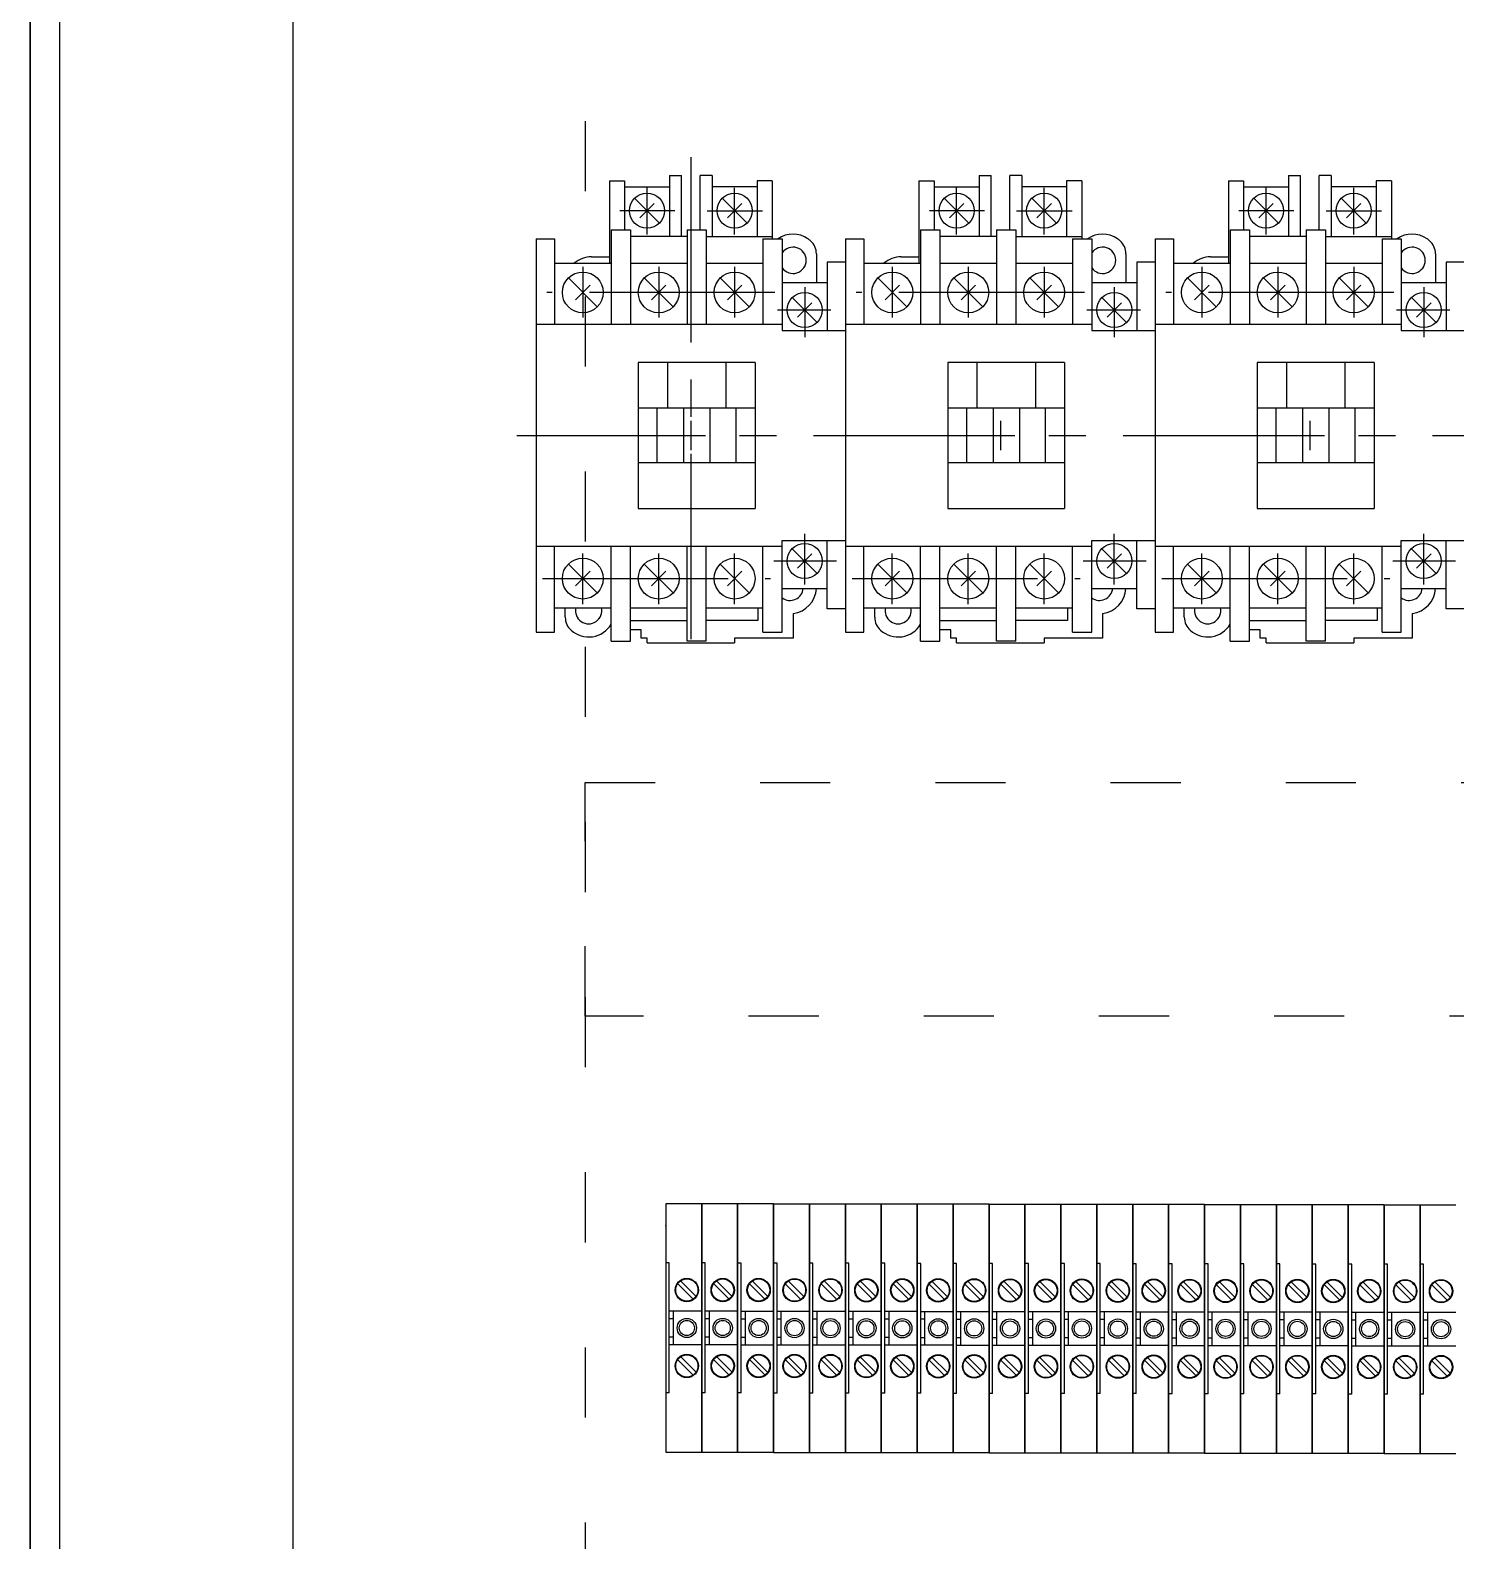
# Model space of a CAD drawing. Header units: millimetres. Extents: x 14879 to 38758, y -20740 to 1136.
# Drawn here: x 37317.1 to 37561.2, y -7383.9 to -7125.3 of the extents above; entities that cross this region are included whole.
import ezdxf

# ---------------------------------------------------------------- set-up
doc = ezdxf.new("R2010")
doc.units = ezdxf.units.MM
for name, pattern in [('ACAD_ISO03W100', [30, 12, -18]), ('CENTER', [50.8, 31.75, -6.35, 6.35, -6.35]), ('DOT', [0.559539, 0, -0.27977, 0, -0.27977])]:
    doc.linetypes.add(name, pattern=pattern)
for name, color, linetype in [('0A', 7, 'Continuous'), ('0B', 6, 'Continuous'), ('0C', 3, 'Continuous'), ('0D', 2, 'Continuous'), ('1', 7, 'Continuous'), ('10', 6, 'CENTER')]:
    doc.layers.add(name, color=color, linetype=linetype)

msp = doc.modelspace()

# ---------------------------------------------------------------- linework, layer by layer
for p, q in [((37317.11, -5903.36), (37317.11, -7858.36)), ((37317.11, -7903.36), (37317.11, -5903.36)), ((37317.11, -7903.36), (37317.11, -5903.36)), ((37317.11, -5903.36), (37317.11, -7858.36)), ((37317.11, -7903.36), (37317.11, -5903.36)), ((37317.11, -5903.36), (37317.11, -7858.36)), ((37322.11, -5908.36), (37322.11, -7898.36)), ((37362.11, -7858.36), (37362.11, -5948.36))]:
    msp.add_line(p, q)
at = {"color": 1, "linetype": 'ACAD_ISO03W100'}
for points in [[(37362.11, -6510.84), (37412.11, -6510.84), (37412.11, -7776.75), (37362.11, -7776.75)], [(37412.11, -7294.11), (37412.11, -7254.11), (38022.12, -7254.11), (38022.12, -7294.11)]]:
    msp.add_lwpolyline(points, close=True, dxfattribs=at)
at = {"layer": '0A', "color": 7, "linetype": 'Continuous'}
for p, q in [((37430.23, -7192.16), (37430.23, -7197.16)), ((37483.23, -7192.16), (37483.23, -7197.16)), ((37536.23, -7192.16), (37536.23, -7197.16)), ((37427.73, -7194.66), (37432.73, -7194.66)), ((37480.73, -7194.66), (37485.73, -7194.66)), ((37533.73, -7194.66), (37538.73, -7194.66))]:
    msp.add_line(p, q, dxfattribs=at)
at = {"layer": '0B', "color": 6, "linetype": 'Continuous'}
for p, q in [((37426.58, -7150.16), (37426.58, -7152.06)), ((37426.58, -7150.16), (37428.63, -7150.16)), ((37428.63, -7160.56), (37428.63, -7150.16)), ((37431.83, -7159.46), (37431.83, -7150.16)), ((37433.88, -7150.16), (37431.83, -7150.16)), ((37433.88, -7150.16), (37433.88, -7152.06)), ((37479.58, -7150.16), (37479.58, -7152.06)), ((37479.58, -7150.16), (37481.63, -7150.16)), ((37481.63, -7160.56), (37481.63, -7150.16)), ((37484.83, -7159.46), (37484.83, -7150.16)), ((37486.88, -7150.16), (37484.83, -7150.16)), ((37486.88, -7150.16), (37486.88, -7152.06)), ((37532.58, -7150.16), (37532.58, -7152.06)), ((37532.58, -7150.16), (37534.63, -7150.16)), ((37534.63, -7160.56), (37534.63, -7150.16)), ((37537.83, -7159.46), (37537.83, -7150.16)), ((37539.88, -7150.16), (37537.83, -7150.16)), ((37539.88, -7150.16), (37539.88, -7152.06)), ((37416.28, -7151.06), (37416.28, -7164.06)), ((37416.28, -7151.06), (37418.88, -7151.06)), ((37418.88, -7151.06), (37418.88, -7152.06)), ((37418.88, -7152.06), (37426.58, -7152.06)), ((37441.58, -7152.06), (37433.88, -7152.06)), ((37444.18, -7151.06), (37441.58, -7151.06)), ((37441.58, -7151.06), (37441.58, -7152.06)), ((37444.18, -7151.06), (37444.18, -7160.96)), ((37469.28, -7151.06), (37469.28, -7164.06)), ((37469.28, -7151.06), (37471.88, -7151.06)), ((37471.88, -7151.06), (37471.88, -7152.06)), ((37471.88, -7152.06), (37479.58, -7152.06)), ((37494.58, -7152.06), (37486.88, -7152.06)), ((37497.18, -7151.06), (37494.58, -7151.06)), ((37494.58, -7151.06), (37494.58, -7152.06)), ((37497.18, -7151.06), (37497.18, -7160.96)), ((37522.28, -7151.06), (37522.28, -7164.06)), ((37522.28, -7151.06), (37524.88, -7151.06)), ((37524.88, -7151.06), (37524.88, -7152.06)), ((37524.88, -7152.06), (37532.58, -7152.06)), ((37547.58, -7152.06), (37539.88, -7152.06)), ((37550.18, -7151.06), (37547.58, -7151.06)), ((37547.58, -7151.06), (37547.58, -7152.06)), ((37550.18, -7151.06), (37550.18, -7160.96)), ((37429.58, -7160.56), (37428.63, -7160.56)), ((37429.58, -7159.46), (37431.83, -7159.46)), ((37429.58, -7159.46), (37429.58, -7160.56)), ((37482.58, -7160.56), (37481.63, -7160.56)), ((37482.58, -7159.46), (37484.83, -7159.46)), ((37482.58, -7159.46), (37482.58, -7160.56)), ((37535.58, -7160.56), (37534.63, -7160.56)), ((37535.58, -7159.46), (37537.83, -7159.46)), ((37535.58, -7159.46), (37535.58, -7160.56)), ((37403.73, -7160.96), (37406.88, -7160.96)), ((37403.73, -7160.96), (37403.73, -7228.36)), ((37406.88, -7160.96), (37406.88, -7165.16)), ((37444.18, -7160.96), (37445.17, -7160.96)), ((37456.73, -7160.96), (37459.88, -7160.96)), ((37456.73, -7160.96), (37456.73, -7228.36)), ((37459.88, -7160.96), (37459.88, -7165.16)), ((37497.18, -7160.96), (37498.17, -7160.96)), ((37509.73, -7160.96), (37512.88, -7160.96)), ((37509.73, -7160.96), (37509.73, -7228.36)), ((37512.88, -7160.96), (37512.88, -7165.16)), ((37550.18, -7160.96), (37551.17, -7160.96)), ((37406.88, -7165.16), (37410.28, -7165.16)), ((37413.23, -7164.06), (37416.28, -7164.06)), ((37451.73, -7163.54), (37451.73, -7168.46)), ((37456.73, -7164.96), (37453.58, -7164.96)), ((37453.58, -7164.96), (37453.58, -7168.46)), ((37456.73, -7164.96), (37456.73, -7224.36)), ((37459.88, -7165.16), (37463.28, -7165.16)), ((37466.23, -7164.06), (37469.28, -7164.06)), ((37504.73, -7163.54), (37504.73, -7168.46)), ((37509.73, -7164.96), (37506.58, -7164.96)), ((37506.58, -7164.96), (37506.58, -7168.46)), ((37509.73, -7164.96), (37509.73, -7224.36)), ((37512.88, -7165.16), (37516.28, -7165.16)), ((37519.23, -7164.06), (37522.28, -7164.06)), ((37557.73, -7163.54), (37557.73, -7168.46)), ((37562.73, -7164.96), (37559.58, -7164.96)), ((37559.58, -7164.96), (37559.58, -7168.46)), ((37451.73, -7168.46), (37453.58, -7168.46)), ((37504.73, -7168.46), (37506.58, -7168.46)), ((37557.73, -7168.46), (37559.58, -7168.46)), ((37451.73, -7220.86), (37453.58, -7220.86)), ((37453.58, -7224.36), (37453.58, -7220.86)), ((37504.73, -7220.86), (37506.58, -7220.86)), ((37506.58, -7224.36), (37506.58, -7220.86)), ((37557.73, -7220.86), (37559.58, -7220.86)), ((37559.58, -7224.36), (37559.58, -7220.86)), ((37406.88, -7224.16), (37408.73, -7224.16)), ((37406.88, -7228.36), (37406.88, -7224.16)), ((37408.73, -7225.78), (37408.73, -7224.16)), ((37447.73, -7225.13), (37447.73, -7229.36)), ((37456.73, -7224.36), (37453.58, -7224.36)), ((37459.88, -7224.16), (37461.73, -7224.16)), ((37459.88, -7228.36), (37459.88, -7224.16)), ((37461.73, -7225.78), (37461.73, -7224.16)), ((37500.73, -7225.13), (37500.73, -7229.36)), ((37509.73, -7224.36), (37506.58, -7224.36)), ((37512.88, -7224.16), (37514.73, -7224.16)), ((37512.88, -7228.36), (37512.88, -7224.16)), ((37514.73, -7225.78), (37514.73, -7224.16)), ((37553.73, -7225.13), (37553.73, -7229.36)), ((37562.73, -7224.36), (37559.58, -7224.36)), ((37416.58, -7229.86), (37416.58, -7226.99)), ((37469.58, -7229.86), (37469.58, -7226.99)), ((37522.58, -7229.86), (37522.58, -7226.99)), ((37403.73, -7228.36), (37406.88, -7228.36)), ((37416.58, -7229.86), (37419.88, -7229.86)), ((37419.88, -7229.86), (37419.88, -7227.96)), ((37421.73, -7227.96), (37419.88, -7227.96)), ((37421.73, -7229.36), (37421.73, -7227.96)), ((37422.73, -7229.36), (37421.73, -7229.36)), ((37422.73, -7230.16), (37422.73, -7229.36)), ((37422.73, -7230.16), (37437.73, -7230.16)), ((37437.73, -7229.36), (37437.73, -7230.16)), ((37447.73, -7229.36), (37437.73, -7229.36)), ((37456.73, -7228.36), (37459.88, -7228.36)), ((37469.58, -7229.86), (37472.88, -7229.86)), ((37472.88, -7229.86), (37472.88, -7227.96)), ((37474.73, -7227.96), (37472.88, -7227.96)), ((37474.73, -7229.36), (37474.73, -7227.96)), ((37475.73, -7229.36), (37474.73, -7229.36)), ((37475.73, -7230.16), (37475.73, -7229.36)), ((37475.73, -7230.16), (37490.73, -7230.16)), ((37490.73, -7229.36), (37490.73, -7230.16)), ((37500.73, -7229.36), (37490.73, -7229.36)), ((37509.73, -7228.36), (37512.88, -7228.36)), ((37522.58, -7229.86), (37525.88, -7229.86)), ((37525.88, -7229.86), (37525.88, -7227.96)), ((37527.73, -7227.96), (37525.88, -7227.96)), ((37527.73, -7229.36), (37527.73, -7227.96)), ((37528.73, -7229.36), (37527.73, -7229.36)), ((37528.73, -7230.16), (37528.73, -7229.36)), ((37528.73, -7230.16), (37543.73, -7230.16)), ((37543.73, -7229.36), (37543.73, -7230.16)), ((37553.73, -7229.36), (37543.73, -7229.36))]:
    msp.add_line(p, q, dxfattribs=at)
for centre, radius, start, end in [((37447.73, -7164.66), 4.5, 55.3083, 124.692), ((37500.73, -7164.66), 4.5, 55.3083, 124.692), ((37553.73, -7164.66), 4.5, 55.3083, 124.692), ((37447.73, -7164.66), 4.5, 48.1896, 55.3083), ((37448.73, -7163.54), 3, 0, 48.1897), ((37500.73, -7164.66), 4.5, 48.1896, 55.3083), ((37501.73, -7163.54), 3, 0, 48.1897), ((37553.73, -7164.66), 4.5, 48.1896, 55.3083), ((37554.73, -7163.54), 3, 0, 48.1897), ((37413.23, -7168.56), 4.5, 90.0002, 130.927), ((37466.23, -7168.56), 4.5, 90.0002, 130.927), ((37519.23, -7168.56), 4.5, 90.0002, 130.927), ((37447.23, -7220.66), 4.5, 276.379, 357.453), ((37500.23, -7220.66), 4.5, 276.379, 357.453), ((37553.23, -7220.66), 4.5, 276.379, 357.453), ((37411.73, -7225.78), 3, 180, 228.19), ((37412.73, -7224.66), 4.5, 228.19, 328.822), ((37464.73, -7225.78), 3, 180, 228.19), ((37465.73, -7224.66), 4.5, 228.19, 328.822), ((37517.73, -7225.78), 3, 180, 228.19), ((37518.73, -7224.66), 4.5, 228.19, 328.822)]:
    msp.add_arc(centre, radius, start, end, dxfattribs=at)
at = {"layer": '0C', "color": 3, "linetype": 'Continuous'}
for p, q in [((37418.88, -7152.06), (37418.88, -7159.46)), ((37426.58, -7152.06), (37426.58, -7160.56)), ((37433.88, -7152.06), (37433.88, -7160.56)), ((37441.58, -7152.06), (37441.58, -7160.56)), ((37471.88, -7152.06), (37471.88, -7159.46)), ((37479.58, -7152.06), (37479.58, -7160.56)), ((37486.88, -7152.06), (37486.88, -7160.56)), ((37494.58, -7152.06), (37494.58, -7160.56)), ((37524.88, -7152.06), (37524.88, -7159.46)), ((37532.58, -7152.06), (37532.58, -7160.56)), ((37539.88, -7152.06), (37539.88, -7160.56)), ((37547.58, -7152.06), (37547.58, -7160.56)), ((37416.58, -7159.46), (37419.88, -7159.46)), ((37416.58, -7159.46), (37416.58, -7175.66)), ((37419.88, -7159.46), (37419.88, -7175.66)), ((37428.63, -7160.56), (37419.88, -7160.56)), ((37429.58, -7160.56), (37429.58, -7175.66)), ((37431.83, -7159.46), (37432.88, -7159.46)), ((37432.88, -7159.46), (37432.88, -7175.66)), ((37432.88, -7160.56), (37444.18, -7160.56)), ((37469.58, -7159.46), (37472.88, -7159.46)), ((37469.58, -7159.46), (37469.58, -7175.66)), ((37472.88, -7159.46), (37472.88, -7175.66)), ((37481.63, -7160.56), (37472.88, -7160.56)), ((37482.58, -7160.56), (37482.58, -7175.66)), ((37484.83, -7159.46), (37485.88, -7159.46)), ((37485.88, -7159.46), (37485.88, -7175.66)), ((37485.88, -7160.56), (37497.18, -7160.56)), ((37522.58, -7159.46), (37525.88, -7159.46)), ((37522.58, -7159.46), (37522.58, -7175.66)), ((37525.88, -7159.46), (37525.88, -7175.66)), ((37534.63, -7160.56), (37525.88, -7160.56)), ((37535.58, -7160.56), (37535.58, -7175.66)), ((37537.83, -7159.46), (37538.88, -7159.46)), ((37538.88, -7159.46), (37538.88, -7175.66)), ((37538.88, -7160.56), (37550.18, -7160.56)), ((37442.58, -7160.96), (37444.18, -7160.96)), ((37442.58, -7160.96), (37442.58, -7175.66)), ((37445.17, -7160.96), (37445.88, -7160.96)), ((37445.88, -7160.96), (37445.88, -7176.66)), ((37495.58, -7160.96), (37497.18, -7160.96)), ((37495.58, -7160.96), (37495.58, -7175.66)), ((37498.17, -7160.96), (37498.88, -7160.96)), ((37498.88, -7160.96), (37498.88, -7176.66)), ((37548.58, -7160.96), (37550.18, -7160.96)), ((37548.58, -7160.96), (37548.58, -7175.66)), ((37551.17, -7160.96), (37551.88, -7160.96)), ((37551.88, -7160.96), (37551.88, -7176.66)), ((37406.88, -7165.16), (37406.88, -7175.66)), ((37410.28, -7165.16), (37416.18, -7165.16)), ((37416.18, -7165.16), (37416.58, -7165.16)), ((37416.28, -7164.06), (37416.28, -7165.16)), ((37419.88, -7165.16), (37429.58, -7165.16)), ((37432.88, -7165.16), (37442.58, -7165.16)), ((37459.88, -7165.16), (37459.88, -7175.66)), ((37463.28, -7165.16), (37469.18, -7165.16)), ((37469.18, -7165.16), (37469.58, -7165.16)), ((37469.28, -7164.06), (37469.28, -7165.16)), ((37472.88, -7165.16), (37482.58, -7165.16)), ((37485.88, -7165.16), (37495.58, -7165.16)), ((37512.88, -7165.16), (37512.88, -7175.66)), ((37516.28, -7165.16), (37522.18, -7165.16)), ((37522.18, -7165.16), (37522.58, -7165.16)), ((37522.28, -7164.06), (37522.28, -7165.16)), ((37525.88, -7165.16), (37535.58, -7165.16)), ((37538.88, -7165.16), (37548.58, -7165.16)), ((37445.88, -7168.46), (37451.73, -7168.46)), ((37453.58, -7168.46), (37453.58, -7176.66)), ((37498.88, -7168.46), (37504.73, -7168.46)), ((37506.58, -7168.46), (37506.58, -7176.66)), ((37551.88, -7168.46), (37557.73, -7168.46)), ((37559.58, -7168.46), (37559.58, -7176.66)), ((37445.88, -7175.66), (37403.73, -7175.66)), ((37498.88, -7175.66), (37456.73, -7175.66)), ((37551.88, -7175.66), (37509.73, -7175.66)), ((37445.88, -7176.66), (37456.73, -7176.66)), ((37498.88, -7176.66), (37509.73, -7176.66)), ((37551.88, -7176.66), (37562.73, -7176.66)), ((37421.23, -7182.16), (37421.23, -7207.16)), ((37441.23, -7182.16), (37421.23, -7182.16)), ((37426.23, -7182.16), (37426.23, -7189.96)), ((37436.23, -7182.16), (37436.23, -7189.96)), ((37441.23, -7182.16), (37441.23, -7207.16)), ((37474.23, -7182.16), (37474.23, -7207.16)), ((37494.23, -7182.16), (37474.23, -7182.16)), ((37479.23, -7182.16), (37479.23, -7189.96)), ((37489.23, -7182.16), (37489.23, -7189.96)), ((37494.23, -7182.16), (37494.23, -7207.16)), ((37527.23, -7182.16), (37527.23, -7207.16)), ((37547.23, -7182.16), (37527.23, -7182.16)), ((37532.23, -7182.16), (37532.23, -7189.96)), ((37542.23, -7182.16), (37542.23, -7189.96)), ((37547.23, -7182.16), (37547.23, -7207.16)), ((37441.23, -7189.96), (37421.23, -7189.96)), ((37424.48, -7199.36), (37424.48, -7189.96)), ((37428.98, -7189.96), (37428.98, -7199.36)), ((37433.48, -7189.96), (37433.48, -7199.36)), ((37437.98, -7199.36), (37437.98, -7189.96)), ((37494.23, -7189.96), (37474.23, -7189.96)), ((37477.48, -7199.36), (37477.48, -7189.96)), ((37481.98, -7189.96), (37481.98, -7199.36)), ((37486.48, -7189.96), (37486.48, -7199.36)), ((37490.98, -7199.36), (37490.98, -7189.96)), ((37547.23, -7189.96), (37527.23, -7189.96)), ((37530.48, -7199.36), (37530.48, -7189.96)), ((37534.98, -7189.96), (37534.98, -7199.36)), ((37539.48, -7189.96), (37539.48, -7199.36)), ((37543.98, -7199.36), (37543.98, -7189.96)), ((37441.23, -7199.36), (37421.23, -7199.36)), ((37494.23, -7199.36), (37474.23, -7199.36)), ((37547.23, -7199.36), (37527.23, -7199.36)), ((37421.23, -7207.16), (37441.23, -7207.16)), ((37474.23, -7207.16), (37494.23, -7207.16)), ((37527.23, -7207.16), (37547.23, -7207.16)), ((37445.88, -7213.66), (37403.73, -7213.66)), ((37406.88, -7224.16), (37406.88, -7213.66)), ((37416.58, -7222.33), (37416.58, -7213.66)), ((37419.88, -7227.96), (37419.88, -7213.66)), ((37429.58, -7229.86), (37429.58, -7213.66)), ((37432.88, -7229.86), (37432.88, -7213.66)), ((37442.58, -7228.36), (37442.58, -7213.66)), ((37445.88, -7212.66), (37456.73, -7212.66)), ((37445.88, -7228.36), (37445.88, -7212.66)), ((37453.58, -7220.86), (37453.58, -7212.66)), ((37498.88, -7213.66), (37456.73, -7213.66)), ((37459.88, -7224.16), (37459.88, -7213.66)), ((37469.58, -7222.33), (37469.58, -7213.66)), ((37472.88, -7227.96), (37472.88, -7213.66)), ((37482.58, -7229.86), (37482.58, -7213.66)), ((37485.88, -7229.86), (37485.88, -7213.66)), ((37495.58, -7228.36), (37495.58, -7213.66)), ((37498.88, -7212.66), (37509.73, -7212.66)), ((37498.88, -7228.36), (37498.88, -7212.66)), ((37506.58, -7220.86), (37506.58, -7212.66)), ((37551.88, -7213.66), (37509.73, -7213.66)), ((37512.88, -7224.16), (37512.88, -7213.66)), ((37522.58, -7222.33), (37522.58, -7213.66)), ((37525.88, -7227.96), (37525.88, -7213.66)), ((37535.58, -7229.86), (37535.58, -7213.66)), ((37538.88, -7229.86), (37538.88, -7213.66)), ((37548.58, -7228.36), (37548.58, -7213.66)), ((37551.88, -7212.66), (37562.73, -7212.66)), ((37551.88, -7228.36), (37551.88, -7212.66)), ((37559.58, -7220.86), (37559.58, -7212.66)), ((37416.58, -7226.99), (37416.58, -7222.33)), ((37445.88, -7220.86), (37451.73, -7220.86)), ((37469.58, -7226.99), (37469.58, -7222.33)), ((37498.88, -7220.86), (37504.73, -7220.86)), ((37522.58, -7226.99), (37522.58, -7222.33)), ((37551.88, -7220.86), (37557.73, -7220.86)), ((37408.73, -7224.16), (37416.58, -7224.16)), ((37419.88, -7224.16), (37429.58, -7224.16)), ((37432.88, -7224.16), (37442.58, -7224.16)), ((37441.73, -7224.16), (37441.73, -7226.36)), ((37461.73, -7224.16), (37469.58, -7224.16)), ((37472.88, -7224.16), (37482.58, -7224.16)), ((37485.88, -7224.16), (37495.58, -7224.16)), ((37494.73, -7224.16), (37494.73, -7226.36)), ((37514.73, -7224.16), (37522.58, -7224.16)), ((37525.88, -7224.16), (37535.58, -7224.16)), ((37538.88, -7224.16), (37548.58, -7224.16)), ((37547.73, -7224.16), (37547.73, -7226.36)), ((37419.88, -7226.36), (37429.58, -7226.36)), ((37441.73, -7226.36), (37432.88, -7226.36)), ((37472.88, -7226.36), (37482.58, -7226.36)), ((37494.73, -7226.36), (37485.88, -7226.36)), ((37525.88, -7226.36), (37535.58, -7226.36)), ((37547.73, -7226.36), (37538.88, -7226.36)), ((37432.88, -7229.86), (37429.58, -7229.86)), ((37442.58, -7228.36), (37445.88, -7228.36)), ((37485.88, -7229.86), (37482.58, -7229.86)), ((37495.58, -7228.36), (37498.88, -7228.36)), ((37538.88, -7229.86), (37535.58, -7229.86)), ((37548.58, -7228.36), (37551.88, -7228.36))]:
    msp.add_line(p, q, dxfattribs=at)
for centre, start, end in [((37447.73, -7164.66), 214.692, 145.308), ((37500.73, -7164.66), 214.692, 145.308), ((37553.73, -7164.66), 214.692, 145.308), ((37447.23, -7220.66), 233.13, 354.9), ((37500.23, -7220.66), 233.13, 354.9), ((37553.23, -7220.66), 233.13, 354.9), ((37412.73, -7224.66), 167.161, 12.84), ((37465.73, -7224.66), 167.161, 12.84), ((37518.73, -7224.66), 167.161, 12.84)]:
    msp.add_arc(centre, 2.25, start, end, dxfattribs=at)
at = {"layer": '0D', "color": 2, "linetype": 'Continuous'}
for p, q in [((37424.85, -7158.28), (37420.61, -7154.04)), ((37421.5, -7157.4), (37423.97, -7154.92)), ((37439.85, -7158.28), (37435.61, -7154.04)), ((37436.5, -7157.4), (37438.97, -7154.92)), ((37477.85, -7158.28), (37473.61, -7154.04)), ((37474.5, -7157.4), (37476.97, -7154.92)), ((37492.85, -7158.28), (37488.61, -7154.04)), ((37489.5, -7157.4), (37491.97, -7154.92)), ((37530.85, -7158.28), (37526.61, -7154.04)), ((37527.5, -7157.4), (37529.97, -7154.92)), ((37545.85, -7158.28), (37541.61, -7154.04)), ((37542.5, -7157.4), (37544.97, -7154.92)), ((37409.26, -7167.68), (37414.21, -7172.63)), ((37422.26, -7167.68), (37427.21, -7172.63)), ((37435.26, -7167.68), (37440.21, -7172.63)), ((37462.26, -7167.68), (37467.21, -7172.63)), ((37475.26, -7167.68), (37480.21, -7172.63)), ((37488.26, -7167.68), (37493.21, -7172.63)), ((37515.26, -7167.68), (37520.21, -7172.63)), ((37528.26, -7167.68), (37533.21, -7172.63)), ((37541.26, -7167.68), (37546.21, -7172.63)), ((37412.97, -7168.92), (37410.5, -7171.4)), ((37425.97, -7168.92), (37423.5, -7171.4)), ((37438.97, -7168.92), (37436.5, -7171.4)), ((37465.97, -7168.92), (37463.5, -7171.4)), ((37478.97, -7168.92), (37476.5, -7171.4)), ((37491.97, -7168.92), (37489.5, -7171.4)), ((37518.97, -7168.92), (37516.5, -7171.4)), ((37531.97, -7168.92), (37529.5, -7171.4)), ((37544.97, -7168.92), (37542.5, -7171.4)), ((37451.85, -7175.28), (37447.61, -7171.04)), ((37448.5, -7174.4), (37450.97, -7171.92)), ((37504.85, -7175.28), (37500.61, -7171.04)), ((37501.5, -7174.4), (37503.97, -7171.92)), ((37557.85, -7175.28), (37553.61, -7171.04)), ((37554.5, -7174.4), (37556.97, -7171.92)), ((37451.85, -7218.28), (37447.61, -7214.04)), ((37448.5, -7217.4), (37450.97, -7214.92)), ((37504.85, -7218.28), (37500.61, -7214.04)), ((37501.5, -7217.4), (37503.97, -7214.92)), ((37557.85, -7218.28), (37553.61, -7214.04)), ((37554.5, -7217.4), (37556.97, -7214.92)), ((37409.26, -7216.68), (37414.21, -7221.63)), ((37422.26, -7216.68), (37427.21, -7221.63)), ((37435.26, -7216.68), (37440.21, -7221.63)), ((37462.26, -7216.68), (37467.21, -7221.63)), ((37475.26, -7216.68), (37480.21, -7221.63)), ((37488.26, -7216.68), (37493.21, -7221.63)), ((37515.26, -7216.68), (37520.21, -7221.63)), ((37528.26, -7216.68), (37533.21, -7221.63)), ((37541.26, -7216.68), (37546.21, -7221.63)), ((37412.97, -7217.92), (37410.5, -7220.4)), ((37425.97, -7217.92), (37423.5, -7220.4)), ((37438.97, -7217.92), (37436.5, -7220.4)), ((37465.97, -7217.92), (37463.5, -7220.4)), ((37478.97, -7217.92), (37476.5, -7220.4)), ((37491.97, -7217.92), (37489.5, -7220.4)), ((37518.97, -7217.92), (37516.5, -7220.4)), ((37531.97, -7217.92), (37529.5, -7220.4)), ((37544.97, -7217.92), (37542.5, -7220.4))]:
    msp.add_line(p, q, dxfattribs=at)
for centre, radius in [((37422.73, -7156.16), 3), ((37437.73, -7156.16), 3), ((37475.73, -7156.16), 3), ((37490.73, -7156.16), 3), ((37528.73, -7156.16), 3), ((37543.73, -7156.16), 3), ((37411.73, -7170.16), 3.5), ((37424.73, -7170.16), 3.5), ((37437.73, -7170.16), 3.5), ((37464.73, -7170.16), 3.5), ((37477.73, -7170.16), 3.5), ((37490.73, -7170.16), 3.5), ((37517.73, -7170.16), 3.5), ((37530.73, -7170.16), 3.5), ((37543.73, -7170.16), 3.5), ((37449.73, -7173.16), 3), ((37502.73, -7173.16), 3), ((37555.73, -7173.16), 3), ((37449.73, -7216.16), 3), ((37502.73, -7216.16), 3), ((37555.73, -7216.16), 3), ((37411.73, -7219.16), 3.5), ((37424.73, -7219.16), 3.5), ((37437.73, -7219.16), 3.5), ((37464.73, -7219.16), 3.5), ((37477.73, -7219.16), 3.5), ((37490.73, -7219.16), 3.5), ((37517.73, -7219.16), 3.5), ((37530.73, -7219.16), 3.5), ((37543.73, -7219.16), 3.5)]:
    msp.add_circle(centre, radius, dxfattribs=at)
at = {"layer": '1', "color": 7}
for p, q in [((37425.94, -7326.25), (37425.94, -7336.37)), ((37432.09, -7326.25), (37425.94, -7326.25)), ((37432.09, -7368.77), (37432.09, -7326.25)), ((37432.09, -7326.25), (37432.09, -7336.37)), ((37438.24, -7326.25), (37432.09, -7326.25)), ((37438.24, -7368.77), (37438.24, -7326.25)), ((37438.24, -7326.26), (37438.24, -7336.38)), ((37444.39, -7326.26), (37438.24, -7326.26)), ((37444.39, -7368.78), (37444.39, -7326.26)), ((37444.39, -7326.27), (37444.39, -7336.4)), ((37450.54, -7326.27), (37444.39, -7326.27)), ((37450.54, -7368.8), (37450.54, -7326.27)), ((37450.54, -7326.28), (37450.54, -7336.41)), ((37456.69, -7326.28), (37450.54, -7326.28)), ((37456.69, -7368.81), (37456.69, -7326.28)), ((37456.69, -7326.3), (37456.69, -7336.42)), ((37462.84, -7326.3), (37456.69, -7326.3)), ((37462.84, -7368.82), (37462.84, -7326.3)), ((37462.84, -7326.3), (37462.84, -7336.42)), ((37468.99, -7326.3), (37462.84, -7326.3)), ((37468.99, -7368.82), (37468.99, -7326.3)), ((37468.99, -7326.31), (37468.99, -7336.43)), ((37475.14, -7326.31), (37468.99, -7326.31)), ((37475.14, -7368.83), (37475.14, -7326.31)), ((37475.14, -7326.32), (37475.14, -7336.45)), ((37481.29, -7326.32), (37475.14, -7326.32)), ((37481.29, -7368.85), (37481.29, -7326.32)), ((37481.29, -7326.33), (37481.29, -7336.46)), ((37487.44, -7326.33), (37481.29, -7326.33)), ((37487.44, -7368.86), (37487.44, -7326.33)), ((37487.44, -7326.35), (37487.44, -7336.47)), ((37493.59, -7326.35), (37487.44, -7326.35)), ((37493.59, -7368.87), (37493.59, -7326.35)), ((37493.59, -7326.35), (37493.59, -7336.47)), ((37499.74, -7326.35), (37493.59, -7326.35)), ((37499.74, -7368.87), (37499.74, -7326.35)), ((37499.74, -7326.36), (37499.74, -7336.48)), ((37505.89, -7326.36), (37499.74, -7326.36)), ((37505.89, -7368.88), (37505.89, -7326.36)), ((37505.89, -7326.37), (37505.89, -7336.5)), ((37512.04, -7326.37), (37505.89, -7326.37)), ((37512.04, -7368.9), (37512.04, -7326.37)), ((37512.04, -7326.38), (37512.04, -7336.51)), ((37518.19, -7326.38), (37512.04, -7326.38)), ((37518.19, -7368.91), (37518.19, -7326.38)), ((37518.19, -7326.4), (37518.19, -7336.52)), ((37524.34, -7326.4), (37518.19, -7326.4)), ((37524.34, -7368.92), (37524.34, -7326.4)), ((37524.34, -7326.4), (37524.34, -7336.52)), ((37530.49, -7326.4), (37524.34, -7326.4)), ((37530.49, -7368.92), (37530.49, -7326.4)), ((37530.49, -7326.41), (37530.49, -7336.53)), ((37536.64, -7326.41), (37530.49, -7326.41)), ((37536.64, -7368.93), (37536.64, -7326.41)), ((37536.64, -7326.42), (37536.64, -7336.55)), ((37542.79, -7326.42), (37536.64, -7326.42)), ((37542.79, -7368.95), (37542.79, -7326.42)), ((37542.79, -7326.43), (37542.79, -7336.56)), ((37548.94, -7326.43), (37542.79, -7326.43)), ((37548.94, -7368.96), (37548.94, -7326.43)), ((37548.94, -7326.45), (37548.94, -7336.57)), ((37555.09, -7326.45), (37548.94, -7326.45)), ((37555.09, -7368.97), (37555.09, -7326.45)), ((37555.09, -7326.45), (37555.09, -7336.57)), ((37561.24, -7326.45), (37555.09, -7326.45)), ((37426.54, -7336.37), (37425.94, -7336.37)), ((37425.94, -7336.37), (37425.94, -7358.62)), ((37426.54, -7358.62), (37426.54, -7336.37)), ((37432.69, -7336.37), (37432.09, -7336.37)), ((37432.09, -7336.37), (37432.09, -7358.62)), ((37432.69, -7358.62), (37432.69, -7336.37)), ((37438.84, -7336.38), (37438.24, -7336.38)), ((37438.24, -7336.38), (37438.24, -7358.63)), ((37438.84, -7358.63), (37438.84, -7336.38)), ((37444.99, -7336.4), (37444.39, -7336.4)), ((37444.39, -7336.4), (37444.39, -7358.65)), ((37444.99, -7358.65), (37444.99, -7336.4)), ((37451.14, -7336.41), (37450.54, -7336.41)), ((37450.54, -7336.41), (37450.54, -7358.66)), ((37451.14, -7358.66), (37451.14, -7336.41)), ((37457.29, -7336.42), (37456.69, -7336.42)), ((37456.69, -7336.42), (37456.69, -7358.67)), ((37457.29, -7358.67), (37457.29, -7336.42)), ((37463.44, -7336.42), (37462.84, -7336.42)), ((37462.84, -7336.42), (37462.84, -7358.67)), ((37463.44, -7358.67), (37463.44, -7336.42)), ((37469.59, -7336.43), (37468.99, -7336.43)), ((37468.99, -7336.43), (37468.99, -7358.68)), ((37469.59, -7358.68), (37469.59, -7336.43)), ((37475.74, -7336.45), (37475.14, -7336.45)), ((37475.14, -7336.45), (37475.14, -7358.7)), ((37475.74, -7358.7), (37475.74, -7336.45)), ((37481.89, -7336.46), (37481.29, -7336.46)), ((37481.29, -7336.46), (37481.29, -7358.71)), ((37481.89, -7358.71), (37481.89, -7336.46)), ((37488.04, -7336.47), (37487.44, -7336.47)), ((37487.44, -7336.47), (37487.44, -7358.72)), ((37488.04, -7358.72), (37488.04, -7336.47)), ((37494.19, -7336.47), (37493.59, -7336.47)), ((37493.59, -7336.47), (37493.59, -7358.72)), ((37494.19, -7358.72), (37494.19, -7336.47)), ((37500.34, -7336.48), (37499.74, -7336.48)), ((37499.74, -7336.48), (37499.74, -7358.73)), ((37500.34, -7358.73), (37500.34, -7336.48)), ((37506.49, -7336.5), (37505.89, -7336.5)), ((37505.89, -7336.5), (37505.89, -7358.75)), ((37506.49, -7358.75), (37506.49, -7336.5)), ((37512.64, -7336.51), (37512.04, -7336.51)), ((37512.04, -7336.51), (37512.04, -7358.76)), ((37512.64, -7358.76), (37512.64, -7336.51)), ((37518.79, -7336.52), (37518.19, -7336.52)), ((37518.19, -7336.52), (37518.19, -7358.77)), ((37518.79, -7358.77), (37518.79, -7336.52)), ((37524.94, -7336.52), (37524.34, -7336.52)), ((37524.34, -7336.52), (37524.34, -7358.77)), ((37524.94, -7358.77), (37524.94, -7336.52)), ((37531.09, -7336.53), (37530.49, -7336.53)), ((37530.49, -7336.53), (37530.49, -7358.78)), ((37531.09, -7358.78), (37531.09, -7336.53)), ((37537.24, -7336.55), (37536.64, -7336.55)), ((37536.64, -7336.55), (37536.64, -7358.8)), ((37537.24, -7358.8), (37537.24, -7336.55)), ((37543.39, -7336.56), (37542.79, -7336.56)), ((37542.79, -7336.56), (37542.79, -7358.81)), ((37543.39, -7358.81), (37543.39, -7336.56)), ((37549.54, -7336.57), (37548.94, -7336.57)), ((37548.94, -7336.57), (37548.94, -7358.82)), ((37549.54, -7358.82), (37549.54, -7336.57)), ((37555.69, -7336.57), (37555.09, -7336.57)), ((37555.09, -7336.57), (37555.09, -7358.82)), ((37555.69, -7358.82), (37555.69, -7336.57)), ((37430.58, -7342.53), (37428.01, -7339.96)), ((37428.51, -7339.46), (37431.08, -7342.03)), ((37436.73, -7342.53), (37434.16, -7339.96)), ((37434.66, -7339.46), (37437.23, -7342.03)), ((37442.88, -7342.54), (37440.31, -7339.97)), ((37440.81, -7339.48), (37443.38, -7342.04)), ((37449.03, -7342.55), (37446.46, -7339.98)), ((37446.96, -7339.49), (37449.53, -7342.06)), ((37455.18, -7342.56), (37452.61, -7340)), ((37453.11, -7339.5), (37455.68, -7342.07)), ((37461.33, -7342.58), (37458.76, -7340.01)), ((37459.26, -7339.51), (37461.83, -7342.08)), ((37467.48, -7342.58), (37464.91, -7340.01)), ((37465.41, -7339.51), (37467.98, -7342.08)), ((37473.63, -7342.59), (37471.06, -7340.02)), ((37471.56, -7339.53), (37474.13, -7342.09)), ((37479.78, -7342.6), (37477.21, -7340.03)), ((37477.71, -7339.54), (37480.28, -7342.11)), ((37485.93, -7342.61), (37483.36, -7340.05)), ((37483.86, -7339.55), (37486.43, -7342.12)), ((37492.08, -7342.63), (37489.51, -7340.06)), ((37490.01, -7339.56), (37492.58, -7342.13)), ((37498.23, -7342.63), (37495.66, -7340.06)), ((37496.16, -7339.56), (37498.73, -7342.13)), ((37504.38, -7342.64), (37501.81, -7340.07)), ((37502.31, -7339.58), (37504.88, -7342.14)), ((37510.53, -7342.65), (37507.96, -7340.08)), ((37508.46, -7339.59), (37511.03, -7342.16)), ((37516.68, -7342.66), (37514.11, -7340.1)), ((37514.61, -7339.6), (37517.18, -7342.17)), ((37522.83, -7342.68), (37520.26, -7340.11)), ((37520.76, -7339.61), (37523.33, -7342.18)), ((37528.98, -7342.68), (37526.41, -7340.11)), ((37526.91, -7339.61), (37529.48, -7342.18)), ((37535.13, -7342.69), (37532.56, -7340.12)), ((37533.06, -7339.63), (37535.63, -7342.19)), ((37541.28, -7342.7), (37538.71, -7340.13)), ((37539.21, -7339.64), (37541.78, -7342.21)), ((37547.43, -7342.71), (37544.86, -7340.15)), ((37545.36, -7339.65), (37547.93, -7342.22)), ((37553.58, -7342.73), (37551.01, -7340.16)), ((37551.51, -7339.66), (37554.08, -7342.23)), ((37559.73, -7342.73), (37557.16, -7340.16)), ((37557.66, -7339.66), (37560.23, -7342.23)), ((37432.09, -7344.65), (37426.54, -7344.65)), ((37426.54, -7345.9), (37427.27, -7345.9)), ((37427.27, -7345.9), (37427.27, -7344.65)), ((37427.27, -7349.1), (37427.27, -7345.9)), ((37438.24, -7344.65), (37432.69, -7344.65)), ((37432.69, -7345.9), (37433.42, -7345.9)), ((37433.42, -7345.9), (37433.42, -7344.65)), ((37433.42, -7349.1), (37433.42, -7345.9)), ((37444.39, -7344.66), (37438.84, -7344.66)), ((37438.84, -7345.91), (37439.57, -7345.91)), ((37439.57, -7345.91), (37439.57, -7344.66)), ((37439.57, -7349.11), (37439.57, -7345.91)), ((37450.54, -7344.67), (37444.99, -7344.67)), ((37444.99, -7345.92), (37445.72, -7345.92)), ((37445.72, -7345.92), (37445.72, -7344.67)), ((37445.72, -7349.12), (37445.72, -7345.92)), ((37456.69, -7344.68), (37451.14, -7344.68)), ((37451.14, -7345.93), (37451.87, -7345.93)), ((37451.87, -7345.93), (37451.87, -7344.68)), ((37451.87, -7349.13), (37451.87, -7345.93)), ((37462.84, -7344.7), (37457.29, -7344.7)), ((37457.29, -7345.95), (37458.02, -7345.95)), ((37458.02, -7345.95), (37458.02, -7344.7)), ((37458.02, -7349.15), (37458.02, -7345.95)), ((37468.99, -7344.7), (37463.44, -7344.7)), ((37463.44, -7345.95), (37464.17, -7345.95)), ((37464.17, -7345.95), (37464.17, -7344.7)), ((37464.17, -7349.15), (37464.17, -7345.95)), ((37475.14, -7344.71), (37469.59, -7344.71)), ((37469.59, -7345.96), (37470.32, -7345.96)), ((37470.32, -7345.96), (37470.32, -7344.71)), ((37470.32, -7349.16), (37470.32, -7345.96)), ((37481.29, -7344.72), (37475.74, -7344.72)), ((37475.74, -7345.97), (37476.47, -7345.97)), ((37476.47, -7345.97), (37476.47, -7344.72)), ((37476.47, -7349.17), (37476.47, -7345.97)), ((37487.44, -7344.73), (37481.89, -7344.73)), ((37481.89, -7345.98), (37482.62, -7345.98)), ((37482.62, -7345.98), (37482.62, -7344.73)), ((37482.62, -7349.18), (37482.62, -7345.98)), ((37493.59, -7344.75), (37488.04, -7344.75)), ((37488.04, -7346), (37488.77, -7346)), ((37488.77, -7346), (37488.77, -7344.75)), ((37488.77, -7349.2), (37488.77, -7346)), ((37499.74, -7344.75), (37494.19, -7344.75)), ((37494.19, -7346), (37494.92, -7346)), ((37494.92, -7346), (37494.92, -7344.75)), ((37494.92, -7349.2), (37494.92, -7346)), ((37505.89, -7344.76), (37500.34, -7344.76)), ((37500.34, -7346.01), (37501.07, -7346.01)), ((37501.07, -7346.01), (37501.07, -7344.76)), ((37501.07, -7349.21), (37501.07, -7346.01)), ((37512.04, -7344.77), (37506.49, -7344.77)), ((37506.49, -7346.02), (37507.22, -7346.02)), ((37507.22, -7346.02), (37507.22, -7344.77)), ((37507.22, -7349.22), (37507.22, -7346.02)), ((37518.19, -7344.78), (37512.64, -7344.78)), ((37512.64, -7346.03), (37513.37, -7346.03)), ((37513.37, -7346.03), (37513.37, -7344.78)), ((37513.37, -7349.23), (37513.37, -7346.03)), ((37524.34, -7344.8), (37518.79, -7344.8)), ((37518.79, -7346.05), (37519.52, -7346.05)), ((37519.52, -7346.05), (37519.52, -7344.8)), ((37519.52, -7349.25), (37519.52, -7346.05)), ((37530.49, -7344.8), (37524.94, -7344.8)), ((37524.94, -7346.05), (37525.67, -7346.05)), ((37525.67, -7346.05), (37525.67, -7344.8)), ((37525.67, -7349.25), (37525.67, -7346.05)), ((37536.64, -7344.81), (37531.09, -7344.81)), ((37531.09, -7346.06), (37531.82, -7346.06)), ((37531.82, -7346.06), (37531.82, -7344.81)), ((37531.82, -7349.26), (37531.82, -7346.06)), ((37542.79, -7344.82), (37537.24, -7344.82)), ((37537.24, -7346.07), (37537.97, -7346.07)), ((37537.97, -7346.07), (37537.97, -7344.82)), ((37537.97, -7349.27), (37537.97, -7346.07)), ((37548.94, -7344.83), (37543.39, -7344.83)), ((37543.39, -7346.08), (37544.12, -7346.08)), ((37544.12, -7346.08), (37544.12, -7344.83)), ((37544.12, -7349.28), (37544.12, -7346.08)), ((37555.09, -7344.85), (37549.54, -7344.85)), ((37549.54, -7346.1), (37550.27, -7346.1)), ((37550.27, -7346.1), (37550.27, -7344.85)), ((37550.27, -7349.3), (37550.27, -7346.1)), ((37561.24, -7344.85), (37555.69, -7344.85)), ((37555.69, -7346.1), (37556.42, -7346.1)), ((37556.42, -7346.1), (37556.42, -7344.85)), ((37556.42, -7349.3), (37556.42, -7346.1)), ((37427.27, -7349.1), (37426.54, -7349.1)), ((37427.27, -7350.35), (37427.27, -7349.1)), ((37433.42, -7349.1), (37432.69, -7349.1)), ((37433.42, -7350.35), (37433.42, -7349.1)), ((37439.57, -7349.11), (37438.84, -7349.11)), ((37439.57, -7350.36), (37439.57, -7349.11)), ((37445.72, -7349.12), (37444.99, -7349.12)), ((37445.72, -7350.37), (37445.72, -7349.12)), ((37451.87, -7349.13), (37451.14, -7349.13)), ((37451.87, -7350.38), (37451.87, -7349.13)), ((37458.02, -7349.15), (37457.29, -7349.15)), ((37458.02, -7350.4), (37458.02, -7349.15)), ((37464.17, -7349.15), (37463.44, -7349.15)), ((37464.17, -7350.4), (37464.17, -7349.15)), ((37470.32, -7349.16), (37469.59, -7349.16)), ((37470.32, -7350.41), (37470.32, -7349.16)), ((37476.47, -7349.17), (37475.74, -7349.17)), ((37476.47, -7350.42), (37476.47, -7349.17)), ((37482.62, -7349.18), (37481.89, -7349.18)), ((37482.62, -7350.43), (37482.62, -7349.18)), ((37488.77, -7349.2), (37488.04, -7349.2)), ((37488.77, -7350.45), (37488.77, -7349.2)), ((37494.92, -7349.2), (37494.19, -7349.2)), ((37494.92, -7350.45), (37494.92, -7349.2)), ((37501.07, -7349.21), (37500.34, -7349.21)), ((37501.07, -7350.46), (37501.07, -7349.21)), ((37507.22, -7349.22), (37506.49, -7349.22)), ((37507.22, -7350.47), (37507.22, -7349.22)), ((37513.37, -7349.23), (37512.64, -7349.23)), ((37513.37, -7350.48), (37513.37, -7349.23)), ((37519.52, -7349.25), (37518.79, -7349.25)), ((37519.52, -7350.5), (37519.52, -7349.25)), ((37525.67, -7349.25), (37524.94, -7349.25)), ((37525.67, -7350.5), (37525.67, -7349.25)), ((37531.82, -7349.26), (37531.09, -7349.26)), ((37531.82, -7350.51), (37531.82, -7349.26)), ((37537.97, -7349.27), (37537.24, -7349.27)), ((37537.97, -7350.52), (37537.97, -7349.27)), ((37544.12, -7349.28), (37543.39, -7349.28)), ((37544.12, -7350.53), (37544.12, -7349.28)), ((37550.27, -7349.3), (37549.54, -7349.3)), ((37550.27, -7350.55), (37550.27, -7349.3)), ((37556.42, -7349.3), (37555.69, -7349.3)), ((37556.42, -7350.55), (37556.42, -7349.3)), ((37426.54, -7350.35), (37432.09, -7350.35)), ((37432.69, -7350.35), (37438.24, -7350.35)), ((37438.84, -7350.36), (37444.39, -7350.36)), ((37444.99, -7350.37), (37450.54, -7350.37)), ((37451.14, -7350.38), (37456.69, -7350.38)), ((37457.29, -7350.4), (37462.84, -7350.4)), ((37463.44, -7350.4), (37468.99, -7350.4)), ((37469.59, -7350.41), (37475.14, -7350.41)), ((37475.74, -7350.42), (37481.29, -7350.42)), ((37481.89, -7350.43), (37487.44, -7350.43)), ((37488.04, -7350.45), (37493.59, -7350.45)), ((37494.19, -7350.45), (37499.74, -7350.45)), ((37500.34, -7350.46), (37505.89, -7350.46)), ((37506.49, -7350.47), (37512.04, -7350.47)), ((37512.64, -7350.48), (37518.19, -7350.48)), ((37518.79, -7350.5), (37524.34, -7350.5)), ((37524.94, -7350.5), (37530.49, -7350.5)), ((37531.09, -7350.51), (37536.64, -7350.51)), ((37537.24, -7350.52), (37542.79, -7350.52)), ((37543.39, -7350.53), (37548.94, -7350.53)), ((37549.54, -7350.55), (37555.09, -7350.55)), ((37555.69, -7350.55), (37561.24, -7350.55)), ((37430.58, -7355.53), (37428.01, -7352.96)), ((37428.51, -7352.46), (37431.08, -7355.03)), ((37436.73, -7355.53), (37434.16, -7352.96)), ((37434.66, -7352.46), (37437.23, -7355.03)), ((37442.88, -7355.54), (37440.31, -7352.97)), ((37440.81, -7352.48), (37443.38, -7355.04)), ((37449.03, -7355.55), (37446.46, -7352.98)), ((37446.96, -7352.49), (37449.53, -7355.06)), ((37455.18, -7355.56), (37452.61, -7353)), ((37453.11, -7352.5), (37455.68, -7355.07)), ((37461.33, -7355.58), (37458.76, -7353.01)), ((37459.26, -7352.51), (37461.83, -7355.08)), ((37467.48, -7355.58), (37464.91, -7353.01)), ((37465.41, -7352.51), (37467.98, -7355.08)), ((37473.63, -7355.59), (37471.06, -7353.02)), ((37471.56, -7352.53), (37474.13, -7355.09)), ((37479.78, -7355.6), (37477.21, -7353.03)), ((37477.71, -7352.54), (37480.28, -7355.11)), ((37485.93, -7355.61), (37483.36, -7353.05)), ((37483.86, -7352.55), (37486.43, -7355.12)), ((37492.08, -7355.63), (37489.51, -7353.06)), ((37490.01, -7352.56), (37492.58, -7355.13)), ((37498.23, -7355.63), (37495.66, -7353.06)), ((37496.16, -7352.56), (37498.73, -7355.13)), ((37504.38, -7355.64), (37501.81, -7353.07)), ((37502.31, -7352.58), (37504.88, -7355.14)), ((37510.53, -7355.65), (37507.96, -7353.08)), ((37508.46, -7352.59), (37511.03, -7355.16)), ((37516.68, -7355.66), (37514.11, -7353.1)), ((37514.61, -7352.6), (37517.18, -7355.17)), ((37522.83, -7355.68), (37520.26, -7353.11)), ((37520.76, -7352.61), (37523.33, -7355.18)), ((37528.98, -7355.68), (37526.41, -7353.11)), ((37526.91, -7352.61), (37529.48, -7355.18)), ((37535.13, -7355.69), (37532.56, -7353.12)), ((37533.06, -7352.63), (37535.63, -7355.19)), ((37541.28, -7355.7), (37538.71, -7353.13)), ((37539.21, -7352.64), (37541.78, -7355.21)), ((37547.43, -7355.71), (37544.86, -7353.15)), ((37545.36, -7352.65), (37547.93, -7355.22)), ((37553.58, -7355.73), (37551.01, -7353.16)), ((37551.51, -7352.66), (37554.08, -7355.23)), ((37559.73, -7355.73), (37557.16, -7353.16)), ((37557.66, -7352.66), (37560.23, -7355.23)), ((37426.54, -7358.62), (37425.94, -7358.62)), ((37425.94, -7358.62), (37425.94, -7368.77)), ((37432.69, -7358.62), (37432.09, -7358.62)), ((37432.09, -7358.62), (37432.09, -7368.77)), ((37438.84, -7358.63), (37438.24, -7358.63)), ((37438.24, -7358.63), (37438.24, -7368.78)), ((37444.99, -7358.65), (37444.39, -7358.65)), ((37444.39, -7358.65), (37444.39, -7368.8)), ((37451.14, -7358.66), (37450.54, -7358.66)), ((37450.54, -7358.66), (37450.54, -7368.81)), ((37457.29, -7358.67), (37456.69, -7358.67)), ((37456.69, -7358.67), (37456.69, -7368.82)), ((37463.44, -7358.67), (37462.84, -7358.67)), ((37462.84, -7358.67), (37462.84, -7368.82)), ((37469.59, -7358.68), (37468.99, -7358.68)), ((37468.99, -7358.68), (37468.99, -7368.83)), ((37475.74, -7358.7), (37475.14, -7358.7)), ((37475.14, -7358.7), (37475.14, -7368.85)), ((37481.89, -7358.71), (37481.29, -7358.71)), ((37481.29, -7358.71), (37481.29, -7368.86)), ((37488.04, -7358.72), (37487.44, -7358.72)), ((37487.44, -7358.72), (37487.44, -7368.87)), ((37494.19, -7358.72), (37493.59, -7358.72)), ((37493.59, -7358.72), (37493.59, -7368.87)), ((37500.34, -7358.73), (37499.74, -7358.73)), ((37499.74, -7358.73), (37499.74, -7368.88)), ((37506.49, -7358.75), (37505.89, -7358.75)), ((37505.89, -7358.75), (37505.89, -7368.9)), ((37512.64, -7358.76), (37512.04, -7358.76)), ((37512.04, -7358.76), (37512.04, -7368.91)), ((37518.79, -7358.77), (37518.19, -7358.77)), ((37518.19, -7358.77), (37518.19, -7368.92)), ((37524.94, -7358.77), (37524.34, -7358.77)), ((37524.34, -7358.77), (37524.34, -7368.92)), ((37531.09, -7358.78), (37530.49, -7358.78)), ((37530.49, -7358.78), (37530.49, -7368.93)), ((37537.24, -7358.8), (37536.64, -7358.8)), ((37536.64, -7358.8), (37536.64, -7368.95)), ((37543.39, -7358.81), (37542.79, -7358.81)), ((37542.79, -7358.81), (37542.79, -7368.96)), ((37549.54, -7358.82), (37548.94, -7358.82)), ((37548.94, -7358.82), (37548.94, -7368.97)), ((37555.69, -7358.82), (37555.09, -7358.82)), ((37555.09, -7358.82), (37555.09, -7368.97)), ((37425.94, -7368.77), (37432.09, -7368.77)), ((37432.09, -7368.77), (37438.24, -7368.77)), ((37438.24, -7368.78), (37444.39, -7368.78)), ((37444.39, -7368.8), (37450.54, -7368.8)), ((37450.54, -7368.81), (37456.69, -7368.81)), ((37456.69, -7368.82), (37462.84, -7368.82)), ((37462.84, -7368.82), (37468.99, -7368.82)), ((37468.99, -7368.83), (37475.14, -7368.83)), ((37475.14, -7368.85), (37481.29, -7368.85)), ((37481.29, -7368.86), (37487.44, -7368.86)), ((37487.44, -7368.87), (37493.59, -7368.87)), ((37493.59, -7368.87), (37499.74, -7368.87)), ((37499.74, -7368.88), (37505.89, -7368.88)), ((37505.89, -7368.9), (37512.04, -7368.9)), ((37512.04, -7368.91), (37518.19, -7368.91)), ((37518.19, -7368.92), (37524.34, -7368.92)), ((37524.34, -7368.92), (37530.49, -7368.92)), ((37530.49, -7368.93), (37536.64, -7368.93)), ((37536.64, -7368.95), (37542.79, -7368.95)), ((37542.79, -7368.96), (37548.94, -7368.96)), ((37548.94, -7368.97), (37555.09, -7368.97)), ((37555.09, -7368.97), (37561.24, -7368.97))]:
    msp.add_line(p, q, dxfattribs=at)
for centre, radius in [((37429.54, -7341), 2), ((37429.54, -7341), 1.9), ((37435.69, -7341), 2), ((37435.69, -7341), 1.9), ((37441.84, -7341.01), 2), ((37441.84, -7341.01), 1.9), ((37447.99, -7341.02), 2), ((37447.99, -7341.02), 1.9), ((37454.14, -7341.03), 2), ((37454.14, -7341.03), 1.9), ((37460.29, -7341.05), 2), ((37460.29, -7341.05), 1.9), ((37466.44, -7341.05), 2), ((37466.44, -7341.05), 1.9), ((37472.59, -7341.06), 2), ((37472.59, -7341.06), 1.9), ((37478.74, -7341.07), 2), ((37478.74, -7341.07), 1.9), ((37484.89, -7341.08), 2), ((37491.04, -7341.1), 2), ((37497.19, -7341.1), 2), ((37503.34, -7341.11), 2), ((37509.49, -7341.12), 2), ((37515.64, -7341.13), 2), ((37521.79, -7341.15), 2), ((37527.94, -7341.15), 2), ((37534.09, -7341.16), 2), ((37484.89, -7341.08), 1.9), ((37491.04, -7341.1), 1.9), ((37497.19, -7341.1), 1.9), ((37503.34, -7341.11), 1.9), ((37509.49, -7341.12), 1.9), ((37515.64, -7341.13), 1.9), ((37521.79, -7341.15), 1.9), ((37527.94, -7341.15), 1.9), ((37534.09, -7341.16), 1.9), ((37540.24, -7341.17), 2), ((37540.24, -7341.17), 1.9), ((37546.39, -7341.18), 2), ((37546.39, -7341.18), 1.9), ((37552.54, -7341.2), 2), ((37552.54, -7341.2), 1.9), ((37558.69, -7341.2), 2), ((37558.69, -7341.2), 1.9), ((37429.54, -7347.5), 1.65), ((37429.54, -7347.5), 1.3), ((37435.69, -7347.5), 1.65), ((37435.69, -7347.5), 1.3), ((37441.84, -7347.51), 1.65), ((37441.84, -7347.51), 1.3), ((37447.99, -7347.52), 1.65), ((37447.99, -7347.52), 1.3), ((37454.14, -7347.53), 1.65), ((37454.14, -7347.53), 1.3), ((37460.29, -7347.55), 1.65), ((37460.29, -7347.55), 1.3), ((37466.44, -7347.55), 1.65), ((37466.44, -7347.55), 1.3), ((37472.59, -7347.56), 1.65), ((37472.59, -7347.56), 1.3), ((37478.74, -7347.57), 1.65), ((37478.74, -7347.57), 1.3), ((37484.89, -7347.58), 1.65), ((37484.89, -7347.58), 1.3), ((37491.04, -7347.6), 1.65), ((37491.04, -7347.6), 1.3), ((37497.19, -7347.6), 1.65), ((37497.19, -7347.6), 1.3), ((37503.34, -7347.61), 1.65), ((37503.34, -7347.61), 1.3), ((37509.49, -7347.62), 1.65), ((37509.49, -7347.62), 1.3), ((37515.64, -7347.63), 1.65), ((37515.64, -7347.63), 1.3), ((37521.79, -7347.65), 1.65), ((37521.79, -7347.65), 1.3), ((37527.94, -7347.65), 1.65), ((37527.94, -7347.65), 1.3), ((37534.09, -7347.66), 1.65), ((37534.09, -7347.66), 1.3), ((37540.24, -7347.67), 1.65), ((37540.24, -7347.67), 1.3), ((37546.39, -7347.68), 1.65), ((37546.39, -7347.68), 1.3), ((37552.54, -7347.7), 1.65), ((37552.54, -7347.7), 1.3), ((37558.69, -7347.7), 1.65), ((37558.69, -7347.7), 1.3), ((37429.54, -7354), 2), ((37429.54, -7354), 1.9), ((37435.69, -7354), 2), ((37435.69, -7354), 1.9), ((37441.84, -7354.01), 2), ((37447.99, -7354.02), 2), ((37454.14, -7354.03), 2), ((37460.29, -7354.05), 2), ((37466.44, -7354.05), 2), ((37472.59, -7354.06), 2), ((37478.74, -7354.07), 2), ((37484.89, -7354.08), 2), ((37491.04, -7354.1), 2), ((37497.19, -7354.1), 2), ((37441.84, -7354.01), 1.9), ((37447.99, -7354.02), 1.9), ((37454.14, -7354.03), 1.9), ((37460.29, -7354.05), 1.9), ((37466.44, -7354.05), 1.9), ((37472.59, -7354.06), 1.9), ((37478.74, -7354.07), 1.9), ((37484.89, -7354.08), 1.9), ((37491.04, -7354.1), 1.9), ((37497.19, -7354.1), 1.9), ((37503.34, -7354.11), 2), ((37503.34, -7354.11), 1.9), ((37509.49, -7354.12), 2), ((37509.49, -7354.12), 1.9), ((37515.64, -7354.13), 2), ((37515.64, -7354.13), 1.9), ((37521.79, -7354.15), 2), ((37521.79, -7354.15), 1.9), ((37527.94, -7354.15), 2), ((37527.94, -7354.15), 1.9), ((37534.09, -7354.16), 2), ((37534.09, -7354.16), 1.9), ((37540.24, -7354.17), 2), ((37540.24, -7354.17), 1.9), ((37546.39, -7354.18), 2), ((37546.39, -7354.18), 1.9), ((37552.54, -7354.2), 2), ((37552.54, -7354.2), 1.9), ((37558.69, -7354.2), 2), ((37558.69, -7354.2), 1.9)]:
    msp.add_circle(centre, radius, dxfattribs=at)
at = {"layer": '1', "color": 7, "linetype": 'DOT'}
for p in [(37425.94, -7330), (37432.09, -7330), (37438.24, -7330.01), (37444.39, -7330.02), (37450.54, -7330.03), (37456.69, -7330.05), (37462.84, -7330.05), (37468.99, -7330.06), (37475.14, -7330.07), (37481.29, -7330.08), (37487.44, -7330.1), (37493.59, -7330.1), (37499.74, -7330.11), (37505.89, -7330.12), (37512.04, -7330.13), (37518.19, -7330.15), (37524.34, -7330.15), (37530.49, -7330.16), (37536.64, -7330.17), (37542.79, -7330.18), (37548.94, -7330.2), (37555.09, -7330.2)]:
    msp.add_point(p, dxfattribs=at)
at = {"layer": '10', "color": 6, "linetype": 'CENTER'}
for p, q in [((37430.23, -7146.99), (37430.23, -7233.73)), ((37422.73, -7160.26), (37422.73, -7152.25)), ((37437.73, -7160.26), (37437.73, -7152.25)), ((37475.73, -7160.26), (37475.73, -7152.25)), ((37490.73, -7160.26), (37490.73, -7152.25)), ((37528.73, -7160.26), (37528.73, -7152.25)), ((37543.73, -7160.26), (37543.73, -7152.25)), ((37427.5, -7156.16), (37418.08, -7156.16)), ((37433.01, -7156.16), (37442.5, -7156.16)), ((37480.5, -7156.16), (37471.08, -7156.16)), ((37486.01, -7156.16), (37495.5, -7156.16)), ((37533.5, -7156.16), (37524.08, -7156.16)), ((37539.01, -7156.16), (37548.5, -7156.16)), ((37411.73, -7165.79), (37411.73, -7174.44)), ((37424.73, -7165.79), (37424.73, -7174.44)), ((37437.73, -7165.79), (37437.73, -7174.44)), ((37464.73, -7165.79), (37464.73, -7174.44)), ((37477.73, -7165.79), (37477.73, -7174.44)), ((37490.73, -7165.79), (37490.73, -7174.44)), ((37517.73, -7165.79), (37517.73, -7174.44)), ((37530.73, -7165.79), (37530.73, -7174.44)), ((37543.73, -7165.79), (37543.73, -7174.44)), ((37444.61, -7170.16), (37405.56, -7170.16)), ((37449.73, -7169.23), (37449.73, -7177.8)), ((37497.61, -7170.16), (37458.56, -7170.16)), ((37502.73, -7169.23), (37502.73, -7177.8)), ((37550.61, -7170.16), (37511.56, -7170.16)), ((37555.73, -7169.23), (37555.73, -7177.8)), ((37445.05, -7173.16), (37454.2, -7173.16)), ((37498.05, -7173.16), (37507.2, -7173.16)), ((37551.05, -7173.16), (37560.2, -7173.16)), ((37400.44, -7194.66), (37459.85, -7194.66)), ((37453.44, -7194.66), (37512.85, -7194.66)), ((37506.44, -7194.66), (37565.85, -7194.66)), ((37559.44, -7194.66), (37618.85, -7194.66)), ((37449.73, -7220.18), (37449.73, -7211.52)), ((37502.73, -7220.18), (37502.73, -7211.52)), ((37555.73, -7220.18), (37555.73, -7211.52)), ((37411.73, -7223.53), (37411.73, -7214.88)), ((37424.73, -7223.53), (37424.73, -7214.88)), ((37437.73, -7223.53), (37437.73, -7214.88)), ((37464.73, -7223.53), (37464.73, -7214.88)), ((37477.73, -7223.53), (37477.73, -7214.88)), ((37490.73, -7223.53), (37490.73, -7214.88)), ((37517.73, -7223.53), (37517.73, -7214.88)), ((37530.73, -7223.53), (37530.73, -7214.88)), ((37543.73, -7223.53), (37543.73, -7214.88)), ((37455.18, -7216.16), (37444.43, -7216.16)), ((37508.18, -7216.16), (37497.43, -7216.16)), ((37561.18, -7216.16), (37550.43, -7216.16)), ((37404.86, -7219.16), (37443.9, -7219.16)), ((37457.86, -7219.16), (37496.9, -7219.16)), ((37510.86, -7219.16), (37549.9, -7219.16))]:
    msp.add_line(p, q, dxfattribs=at)

doc.saveas('drawing.dxf')
